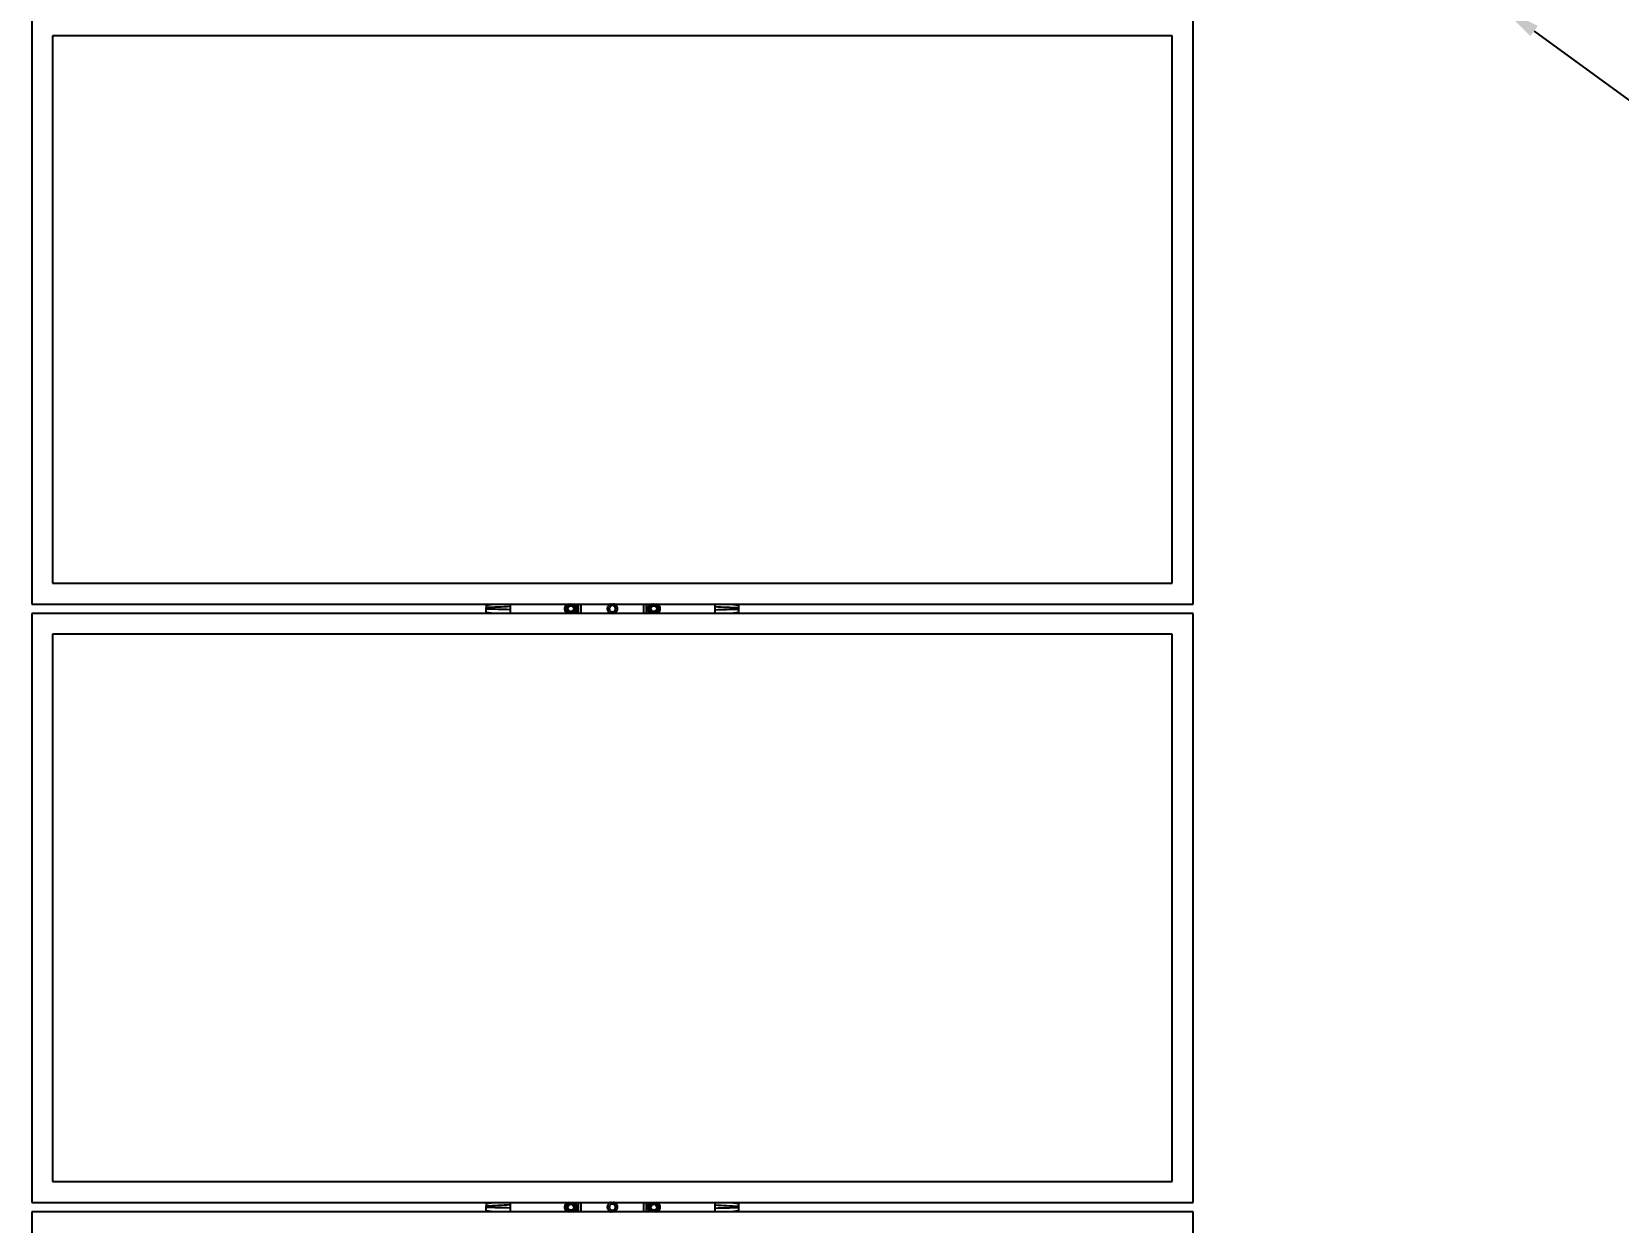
# Model space of a CAD drawing. Header units: inches. Extents: x -1851 to 6314, y -1304 to 4687.
# Drawn here: x 1744.8 to 1867.1, y 1786.7 to 1878.5 of the extents above; entities that cross this region are included whole.
import ezdxf
from ezdxf import colors
from ezdxf.entities.mleader import LeaderData, LeaderLine
from ezdxf.math import Vec2, Vec3

# ---------------------------------------------------------------- set-up
doc = ezdxf.new("R2010")
doc.units = ezdxf.units.IN
doc.header["$MEASUREMENT"] = 0
doc.layers.add('E-ARRY-TABL', color=9, linetype='Continuous')
doc.layers.add('G-ANNO-TEXT', color=1, linetype='Continuous')
doc.styles.add('NEI-A', font='arial.ttf')

# ---------------------------------------------------------------- blocks, each defined once
blk = doc.blocks.new('A$C1ac49d95')
at = {"layer": 'E-ARRY-TABL'}
for p, q in [((0, 1891.75), (0, 1846.34)), ((89.54, 1846.34), (89.54, 1891.75)), ((1.6, 1890.15), (1.6, 1847.95)), ((87.94, 1890.15), (1.6, 1890.15)), ((87.94, 1847.95), (87.94, 1890.15)), ((1.6, 1847.95), (87.94, 1847.95)), ((0, 1846.34), (89.54, 1846.34)), ((35.04, 1846.26), (35.63, 1846.34)), ((41.23, 1846.34), (41.24, 1846.34)), ((41.61, 1846.34), (41.73, 1846.27)), ((41.74, 1846.34), (41.77, 1846.33)), ((47.64, 1846.34), (47.65, 1846.34)), ((53.91, 1846.34), (54.5, 1846.26)), ((0, 1845.61), (0, 1800.2)), ((89.54, 1845.61), (0, 1845.61)), ((35.63, 1845.61), (35.04, 1845.69)), ((41.9, 1845.62), (41.89, 1845.61)), ((47.8, 1845.61), (47.77, 1845.63)), ((47.93, 1845.61), (47.8, 1845.69)), ((48.31, 1845.62), (48.3, 1845.61)), ((54.5, 1845.69), (53.91, 1845.61)), ((89.54, 1800.2), (89.54, 1845.61)), ((87.94, 1844.01), (1.6, 1844.01)), ((1.6, 1844.01), (1.6, 1801.8)), ((87.94, 1801.8), (87.94, 1844.01)), ((1.6, 1801.8), (87.94, 1801.8)), ((0, 1800.2), (89.54, 1800.2)), ((0, 1799.47), (0, 1754.06)), ((89.54, 1799.47), (0, 1799.47)), ((35.04, 1800.12), (35.63, 1800.2)), ((35.63, 1799.47), (35.04, 1799.55)), ((41.23, 1800.19), (41.24, 1800.2)), ((41.61, 1800.2), (41.73, 1800.13)), ((41.74, 1800.2), (41.77, 1800.19)), ((41.9, 1799.48), (41.89, 1799.47)), ((47.64, 1800.19), (47.65, 1800.2)), ((47.8, 1799.47), (47.77, 1799.48)), ((47.93, 1799.47), (47.8, 1799.54)), ((48.31, 1799.47), (48.3, 1799.47)), ((53.91, 1800.2), (54.5, 1800.12)), ((54.5, 1799.55), (53.91, 1799.47)), ((89.54, 1754.06), (89.54, 1799.47))]:
    blk.add_line(p, q, dxfattribs=at)
for centre, radius in [((41.57, 1845.98), 0.241), ((41.57, 1845.98), 0.229), ((47.97, 1845.98), 0.241), ((47.97, 1845.98), 0.229), ((41.57, 1799.83), 0.241), ((41.57, 1799.83), 0.229), ((47.97, 1799.83), 0.241), ((47.97, 1799.83), 0.229)]:
    blk.add_circle(centre, radius, dxfattribs=at)
for centre, radius, start, end in [((41.57, 1845.98), 0.49, 166.7476, 177.9976), ((41.57, 1845.98), 0.49, 177.9976, 189.2476), ((41.57, 1845.98), 0.49, 155.4976, 166.7476), ((41.57, 1845.98), 0.49, 144.2476, 155.4976), ((41.57, 1845.98), 0.407, 115.9892, 244.0108), ((41.57, 1845.98), 0.49, 132.9976, 144.2476), ((41.57, 1845.98), 0.337, 119.8726, 179.8726), ((41.57, 1845.98), 0.337, 179.8726, 239.8726), ((41.57, 1845.98), 0.337, 59.8726, 119.8726), ((41.57, 1845.98), 0.337, 359.8726, 59.8726), ((41.57, 1845.98), 0.337, 299.8726, 359.8726), ((41.57, 1845.98), 0.407, 295.9892, 59.8726), ((41.57, 1845.98), 0.49, 42.9976, 48.3884), ((41.57, 1845.98), 0.49, 31.7476, 42.9976), ((41.57, 1845.98), 0.49, 20.4976, 31.7476), ((41.57, 1845.98), 0.49, 9.2476, 20.4976), ((41.57, 1845.98), 0.49, 346.7476, 357.9976), ((41.57, 1845.98), 0.49, 357.9976, 9.2476), ((47.97, 1845.98), 0.49, 166.3685, 177.6185), ((47.97, 1845.98), 0.49, 177.6185, 188.8685), ((47.97, 1845.98), 0.49, 155.1185, 166.3685), ((47.97, 1845.98), 0.49, 143.8685, 155.1185), ((47.97, 1845.98), 0.407, 115.9892, 239.4935), ((47.97, 1845.98), 0.49, 132.6185, 143.8685), ((47.97, 1845.98), 0.337, 119.4935, 179.4935), ((47.97, 1845.98), 0.337, 179.4935, 239.4935), ((47.97, 1845.98), 0.337, 59.4935, 119.4935), ((47.97, 1845.98), 0.337, 299.4935, 359.4935), ((47.97, 1845.98), 0.407, 295.9892, 64.0108), ((47.97, 1845.98), 0.337, 359.4935, 59.4935), ((47.97, 1845.98), 0.49, 42.6185, 48.3884), ((47.97, 1845.98), 0.49, 31.3685, 42.6185), ((47.97, 1845.98), 0.49, 20.1185, 31.3685), ((47.97, 1845.98), 0.49, 8.8685, 20.1185), ((47.97, 1845.98), 0.49, 346.3685, 357.6185), ((47.97, 1845.98), 0.49, 357.6185, 8.8685), ((41.57, 1845.98), 0.49, 189.2476, 200.4976), ((41.57, 1845.98), 0.49, 200.4976, 211.7476), ((41.57, 1845.98), 0.49, 211.7476, 222.9976), ((41.57, 1845.98), 0.49, 222.9976, 228.3884), ((41.57, 1845.98), 0.337, 239.8726, 299.8726), ((41.57, 1845.98), 0.49, 312.9976, 324.2476), ((41.57, 1845.98), 0.49, 324.2476, 335.4976), ((41.57, 1845.98), 0.49, 335.4976, 346.7476), ((47.97, 1845.98), 0.49, 188.8685, 200.1185), ((47.97, 1845.98), 0.49, 200.1185, 211.3685), ((47.97, 1845.98), 0.49, 211.3685, 222.6185), ((47.97, 1845.98), 0.49, 222.6185, 228.3884), ((47.97, 1845.98), 0.337, 239.4935, 299.4935), ((47.97, 1845.98), 0.49, 312.6185, 323.8685), ((47.97, 1845.98), 0.49, 323.8685, 335.1185), ((47.97, 1845.98), 0.49, 335.1185, 346.3685), ((41.57, 1799.83), 0.49, 166.7476, 177.9976), ((41.57, 1799.83), 0.49, 177.9976, 189.2476), ((41.57, 1799.83), 0.49, 189.2476, 200.4976), ((41.57, 1799.83), 0.49, 155.4976, 166.7476), ((41.57, 1799.83), 0.49, 200.4976, 211.7476), ((41.57, 1799.83), 0.49, 144.2476, 155.4976), ((41.57, 1799.83), 0.49, 211.7476, 222.9976), ((41.57, 1799.83), 0.407, 115.9892, 244.0108), ((41.57, 1799.83), 0.49, 132.9976, 144.2476), ((41.57, 1799.83), 0.49, 222.9976, 228.3884), ((41.57, 1799.83), 0.337, 119.8726, 179.8726), ((41.57, 1799.83), 0.337, 179.8726, 239.8726), ((41.57, 1799.83), 0.337, 59.8726, 119.8726), ((41.57, 1799.83), 0.337, 239.8726, 299.8726), ((41.57, 1799.83), 0.337, 359.8726, 59.8726), ((41.57, 1799.83), 0.337, 299.8726, 359.8726), ((41.57, 1799.83), 0.407, 295.9892, 59.8726), ((41.57, 1799.83), 0.49, 42.9976, 48.3884), ((41.57, 1799.83), 0.49, 312.9976, 324.2476), ((41.57, 1799.83), 0.49, 31.7476, 42.9976), ((41.57, 1799.83), 0.49, 324.2476, 335.4976), ((41.57, 1799.83), 0.49, 20.4976, 31.7476), ((41.57, 1799.83), 0.49, 335.4976, 346.7476), ((41.57, 1799.83), 0.49, 9.2476, 20.4976), ((41.57, 1799.83), 0.49, 346.7476, 357.9976), ((41.57, 1799.83), 0.49, 357.9976, 9.2476), ((47.97, 1799.83), 0.49, 166.3685, 177.6185), ((47.97, 1799.83), 0.49, 177.6185, 188.8685), ((47.97, 1799.83), 0.49, 188.8685, 200.1185), ((47.97, 1799.83), 0.49, 155.1185, 166.3685), ((47.97, 1799.83), 0.49, 200.1185, 211.3685), ((47.97, 1799.83), 0.49, 143.8685, 155.1185), ((47.97, 1799.83), 0.49, 211.3685, 222.6185), ((47.97, 1799.83), 0.407, 115.9892, 239.4935), ((47.97, 1799.83), 0.49, 132.6185, 143.8685), ((47.97, 1799.83), 0.49, 222.6185, 228.3884), ((47.97, 1799.83), 0.337, 119.4935, 179.4935), ((47.97, 1799.83), 0.337, 179.4935, 239.4935), ((47.97, 1799.83), 0.337, 239.4935, 299.4935), ((47.97, 1799.83), 0.337, 59.4935, 119.4935), ((47.97, 1799.83), 0.337, 299.4935, 359.4935), ((47.97, 1799.83), 0.407, 295.9892, 64.0108), ((47.97, 1799.83), 0.337, 359.4935, 59.4935), ((47.97, 1799.83), 0.49, 42.6185, 48.3884), ((47.97, 1799.83), 0.49, 312.6185, 323.8685), ((47.97, 1799.83), 0.49, 31.3685, 42.6185), ((47.97, 1799.83), 0.49, 323.8685, 335.1185), ((47.97, 1799.83), 0.49, 20.1185, 31.3685), ((47.97, 1799.83), 0.49, 335.1185, 346.3685), ((47.97, 1799.83), 0.49, 8.8685, 20.1185), ((47.97, 1799.83), 0.49, 346.3685, 357.6185), ((47.97, 1799.83), 0.49, 357.6185, 8.8685)]:
    blk.add_arc(centre, radius, start, end, dxfattribs=at)
for points, knots in [([(35.04, 1846.34), (35.04, 1846.33), (35.04, 1846.29), (35.04, 1846.28), (35.04, 1846.26)], [0, 0, 0, 0, 0.203252, 1, 1, 1, 1]), ([(35.04, 1846.26), (35.04, 1846.25), (35.04, 1846.22), (35.04, 1846.19), (35.04, 1846.16), (35.04, 1846.12), (35.04, 1846.08), (35.04, 1846.06), (35.04, 1846.06)], [0, 0, 0, 0, 0.336782, 0.635414, 0.762435, 0.874639, 0.986818, 1, 1, 1, 1]), ([(36.88, 1846.15), (36.57, 1846.13), (35.96, 1846.09), (35.35, 1846.07), (35.04, 1846.06)], [0, 0, 0, 0, 0.50005, 1, 1, 1, 1]), ([(35.04, 1845.95), (35.04, 1845.95), (35.04, 1845.96), (35.04, 1845.96), (35.04, 1845.97), (35.04, 1845.97), (35.04, 1845.97), (35.04, 1845.97), (35.04, 1845.98), (35.04, 1845.99), (35.04, 1845.99), (35.04, 1846.01), (35.04, 1846.03), (35.04, 1846.05), (35.04, 1846.06)], [0, 0, 0, 0, 0.088793, 0.125267, 0.198197, 0.211435, 0.224673, 0.237912, 0.290865, 0.355531, 0.420207, 0.526263, 0.726626, 1, 1, 1, 1]), ([(36.88, 1845.9), (36.57, 1845.91), (35.96, 1845.93), (35.35, 1845.94), (35.04, 1845.95)], [0, 0, 0, 0, 0.500037, 1, 1, 1, 1]), ([(35.04, 1845.69), (35.04, 1845.7), (35.04, 1845.73), (35.04, 1845.75), (35.04, 1845.8), (35.04, 1845.84), (35.04, 1845.89), (35.04, 1845.93), (35.04, 1845.95)], [0, 0, 0, 0, 0.104408, 0.610093, 0.713229, 0.816381, 0.906958, 1, 1, 1, 1]), ([(36.88, 1846.34), (36.88, 1846.33), (36.88, 1846.3), (36.88, 1846.24), (36.88, 1846.18), (36.88, 1846.15)], [0, 0, 0, 0, 0.284877, 0.644723, 1, 1, 1, 1]), ([(36.88, 1846.15), (36.88, 1846.11), (36.88, 1846.07), (36.88, 1846.01), (36.88, 1845.99), (36.88, 1845.96), (36.88, 1845.95), (36.88, 1845.94), (36.88, 1845.92), (36.88, 1845.91), (36.88, 1845.9)], [0, 0, 0, 0, 0.473901, 0.566584, 0.646097, 0.76529, 0.812852, 0.824689, 0.893505, 1, 1, 1, 1]), ([(41.23, 1846.17), (41.26, 1846.19), (41.31, 1846.22), (41.37, 1846.25), (41.4, 1846.27)], [0, 0, 0, 0, 0.495458, 1, 1, 1, 1]), ([(41.23, 1845.98), (41.23, 1845.98), (41.23, 1846.05), (41.23, 1846.11), (41.23, 1846.17)], [0, 0, 0, 0, 0.07022, 1, 1, 1, 1]), ([(41.23, 1845.78), (41.23, 1845.81), (41.23, 1845.88), (41.23, 1845.94), (41.23, 1845.98)], [0, 0, 0, 0, 0.495458, 1, 1, 1, 1]), ([(41.4, 1846.27), (41.4, 1846.27), (41.45, 1846.3), (41.49, 1846.32), (41.53, 1846.34)], [0, 0, 0, 0, 0.092197, 1, 1, 1, 1]), ([(41.73, 1846.27), (41.75, 1846.26), (41.81, 1846.23), (41.86, 1846.2), (41.9, 1846.17)], [0, 0, 0, 0, 0.243166, 1, 1, 1, 1]), ([(41.9, 1846.17), (41.9, 1846.14), (41.9, 1846.08), (41.9, 1846.01), (41.9, 1845.98)], [0, 0, 0, 0, 0.495458, 1, 1, 1, 1]), ([(41.9, 1845.98), (41.9, 1845.97), (41.9, 1845.91), (41.9, 1845.84), (41.9, 1845.78)], [0, 0, 0, 0, 0.07022, 1, 1, 1, 1]), ([(42.13, 1846.34), (42.13, 1846.31), (42.14, 1846.07), (42.13, 1845.83), (42.13, 1845.61)], [0, 0, 0, 0, 0.11696, 1, 1, 1, 1]), ([(42.36, 1845.61), (42.36, 1845.83), (42.36, 1846.07), (42.36, 1846.32), (42.36, 1846.34)], [0, 0, 0, 0, 0.884967, 1, 1, 1, 1]), ([(44.7, 1846.34), (44.68, 1846.34), (44.62, 1846.33), (44.52, 1846.28), (44.43, 1846.19), (44.38, 1846.07), (44.37, 1845.94), (44.41, 1845.81), (44.48, 1845.71), (44.58, 1845.63), (44.66, 1845.62), (44.69, 1845.61)], [0, 0, 0, 0, 0.055467, 0.17874, 0.301068, 0.422075, 0.541486, 0.660551, 0.781494, 0.905316, 1, 1, 1, 1]), ([(45, 1846.03), (45, 1846), (45.01, 1845.96), (44.99, 1845.89), (44.96, 1845.82), (44.9, 1845.77), (44.82, 1845.74), (44.74, 1845.74), (44.66, 1845.76), (44.6, 1845.81), (44.55, 1845.87), (44.53, 1845.95), (44.53, 1846.03), (44.56, 1846.08), (44.58, 1846.13), (44.62, 1846.17), (44.69, 1846.21), (44.77, 1846.22), (44.85, 1846.21), (44.92, 1846.17), (44.98, 1846.11), (44.99, 1846.05), (45, 1846.03)], [0, 0, 0, 0, 0.053183, 0.090052, 0.143931, 0.197508, 0.250694, 0.303997, 0.357752, 0.411589, 0.465007, 0.518158, 0.571608, 0.625348, 0.625461, 0.67919, 0.732472, 0.785669, 0.839276, 0.893156, 0.946741, 1, 1, 1, 1]), ([(45.16, 1845.93), (45.16, 1845.98), (45.17, 1846.06), (45.11, 1846.18), (45.02, 1846.28), (44.93, 1846.33), (44.86, 1846.34), (44.84, 1846.34)], [0, 0, 0, 0, 0.218328, 0.438188, 0.662256, 0.891223, 1, 1, 1, 1]), ([(44.86, 1845.61), (44.9, 1845.62), (44.98, 1845.65), (45.08, 1845.73), (45.14, 1845.83), (45.16, 1845.91), (45.16, 1845.93)], [0, 0, 0, 0, 0.263745, 0.540159, 0.814037, 1, 1, 1, 1]), ([(47.18, 1846.34), (47.18, 1846.12), (47.18, 1845.88), (47.18, 1845.64), (47.18, 1845.61)], [0, 0, 0, 0, 0.898277, 1, 1, 1, 1]), ([(47.41, 1845.61), (47.41, 1845.64), (47.4, 1845.88), (47.41, 1846.12), (47.41, 1846.34)], [0, 0, 0, 0, 0.103768, 1, 1, 1, 1]), ([(47.64, 1846.17), (47.67, 1846.19), (47.72, 1846.22), (47.78, 1846.25), (47.81, 1846.27)], [0, 0, 0, 0, 0.495458, 1, 1, 1, 1]), ([(47.64, 1845.98), (47.64, 1845.98), (47.64, 1846.05), (47.64, 1846.11), (47.64, 1846.17)], [0, 0, 0, 0, 0.07022, 1, 1, 1, 1]), ([(47.64, 1845.79), (47.64, 1845.82), (47.64, 1845.88), (47.64, 1845.95), (47.64, 1845.98)], [0, 0, 0, 0, 0.495458, 1, 1, 1, 1]), ([(47.81, 1846.27), (47.81, 1846.27), (47.86, 1846.3), (47.9, 1846.32), (47.94, 1846.34)], [0, 0, 0, 0, 0.092517, 1, 1, 1, 1]), ([(48.02, 1846.34), (48.05, 1846.33), (48.09, 1846.3), (48.13, 1846.28), (48.15, 1846.27)], [0, 0, 0, 0, 0.682346, 1, 1, 1, 1]), ([(48.15, 1846.27), (48.19, 1846.24), (48.25, 1846.21), (48.3, 1846.18), (48.31, 1846.17)], [0, 0, 0, 0, 0.774619, 1, 1, 1, 1]), ([(48.31, 1846.17), (48.31, 1846.14), (48.31, 1846.07), (48.31, 1846.01), (48.31, 1845.97)], [0, 0, 0, 0, 0.495458, 1, 1, 1, 1]), ([(48.31, 1845.97), (48.31, 1845.97), (48.31, 1845.9), (48.31, 1845.84), (48.31, 1845.78)], [0, 0, 0, 0, 0.07022, 1, 1, 1, 1]), ([(52.66, 1846.34), (52.66, 1846.34), (52.66, 1846.32), (52.66, 1846.25), (52.66, 1846.19), (52.66, 1846.15)], [0, 0, 0, 0, 0.141531, 0.567145, 1, 1, 1, 1]), ([(52.66, 1846.15), (52.66, 1846.11), (52.66, 1846.07), (52.66, 1846.01), (52.66, 1845.99), (52.66, 1845.96), (52.66, 1845.95), (52.66, 1845.94), (52.66, 1845.92), (52.66, 1845.91), (52.66, 1845.9)], [0, 0, 0, 0, 0.473901, 0.566584, 0.646097, 0.76529, 0.812852, 0.824689, 0.893505, 1, 1, 1, 1]), ([(52.66, 1846.15), (52.97, 1846.13), (53.58, 1846.09), (54.19, 1846.07), (54.5, 1846.06)], [0, 0, 0, 0, 0.50005, 1, 1, 1, 1]), ([(52.66, 1845.9), (52.97, 1845.91), (53.58, 1845.93), (54.19, 1845.94), (54.5, 1845.95)], [0, 0, 0, 0, 0.500037, 1, 1, 1, 1]), ([(54.5, 1846.26), (54.5, 1846.28), (54.5, 1846.29), (54.5, 1846.34), (54.5, 1846.34)], [0, 0, 0, 0, 0.829246, 1, 1, 1, 1]), ([(54.5, 1846.26), (54.5, 1846.25), (54.5, 1846.22), (54.5, 1846.19), (54.5, 1846.16), (54.5, 1846.11), (54.5, 1846.07), (54.5, 1846.06)], [0, 0, 0, 0, 0.332265, 0.657492, 0.788305, 0.900705, 1, 1, 1, 1]), ([(54.5, 1846.06), (54.5, 1846.04), (54.5, 1846.02), (54.5, 1846), (54.5, 1846), (54.5, 1845.99), (54.5, 1845.98), (54.5, 1845.97), (54.5, 1845.97), (54.5, 1845.97), (54.5, 1845.97), (54.5, 1845.96), (54.5, 1845.95), (54.5, 1845.95), (54.5, 1845.95)], [0, 0, 0, 0, 0.37846, 0.52506, 0.56152, 0.597982, 0.743876, 0.762193, 0.780423, 0.789537, 0.825997, 0.862457, 0.935402, 1, 1, 1, 1]), ([(54.5, 1845.95), (54.5, 1845.93), (54.5, 1845.89), (54.5, 1845.84), (54.5, 1845.79), (54.5, 1845.77), (54.5, 1845.73), (54.5, 1845.71), (54.5, 1845.69)], [0, 0, 0, 0, 0.090987, 0.194222, 0.297481, 0.412852, 0.694274, 1, 1, 1, 1]), ([(35.04, 1845.69), (35.04, 1845.68), (35.04, 1845.66), (35.04, 1845.62), (35.04, 1845.61)], [0, 0, 0, 0, 0.829246, 1, 1, 1, 1]), ([(36.88, 1845.9), (36.88, 1845.87), (36.88, 1845.81), (36.88, 1845.72), (36.88, 1845.65), (36.88, 1845.62), (36.88, 1845.61)], [0, 0, 0, 0, 0.237682, 0.511298, 0.79146, 1, 1, 1, 1]), ([(41.4, 1845.69), (41.35, 1845.71), (41.3, 1845.74), (41.24, 1845.78), (41.23, 1845.78)], [0, 0, 0, 0, 0.774619, 1, 1, 1, 1]), ([(41.52, 1845.61), (41.5, 1845.63), (41.45, 1845.65), (41.41, 1845.68), (41.4, 1845.69)], [0, 0, 0, 0, 0.681174, 1, 1, 1, 1]), ([(41.73, 1845.68), (41.73, 1845.68), (41.69, 1845.66), (41.64, 1845.63), (41.6, 1845.61)], [0, 0, 0, 0, 0.092197, 1, 1, 1, 1]), ([(41.9, 1845.78), (41.87, 1845.77), (41.82, 1845.73), (41.76, 1845.7), (41.73, 1845.68)], [0, 0, 0, 0, 0.495458, 1, 1, 1, 1]), ([(47.8, 1845.69), (47.79, 1845.69), (47.73, 1845.73), (47.68, 1845.76), (47.64, 1845.79)], [0, 0, 0, 0, 0.243166, 1, 1, 1, 1]), ([(48.14, 1845.68), (48.14, 1845.68), (48.09, 1845.66), (48.05, 1845.63), (48.01, 1845.61)], [0, 0, 0, 0, 0.092517, 1, 1, 1, 1]), ([(48.31, 1845.78), (48.28, 1845.76), (48.23, 1845.73), (48.17, 1845.7), (48.14, 1845.68)], [0, 0, 0, 0, 0.495458, 1, 1, 1, 1]), ([(52.66, 1845.9), (52.66, 1845.87), (52.66, 1845.79), (52.66, 1845.7), (52.66, 1845.64), (52.66, 1845.62), (52.66, 1845.61)], [0, 0, 0, 0, 0.272879, 0.587619, 0.897094, 1, 1, 1, 1]), ([(54.5, 1845.61), (54.5, 1845.62), (54.5, 1845.66), (54.5, 1845.68), (54.5, 1845.69)], [0, 0, 0, 0, 0.203252, 1, 1, 1, 1]), ([(35.04, 1800.2), (35.04, 1800.19), (35.04, 1800.15), (35.04, 1800.13), (35.04, 1800.12)], [0, 0, 0, 0, 0.203252, 1, 1, 1, 1]), ([(35.04, 1800.12), (35.04, 1800.11), (35.04, 1800.08), (35.04, 1800.05), (35.04, 1800.02), (35.04, 1799.98), (35.04, 1799.94), (35.04, 1799.91), (35.04, 1799.91)], [0, 0, 0, 0, 0.336782, 0.635414, 0.762435, 0.874639, 0.986818, 1, 1, 1, 1]), ([(36.88, 1800.01), (36.57, 1799.99), (35.96, 1799.95), (35.35, 1799.92), (35.04, 1799.91)], [0, 0, 0, 0, 0.50005, 1, 1, 1, 1]), ([(35.04, 1799.8), (35.04, 1799.81), (35.04, 1799.81), (35.04, 1799.82), (35.04, 1799.82), (35.04, 1799.83), (35.04, 1799.83), (35.04, 1799.83), (35.04, 1799.84), (35.04, 1799.84), (35.04, 1799.85), (35.04, 1799.87), (35.04, 1799.89), (35.04, 1799.9), (35.04, 1799.91)], [0, 0, 0, 0, 0.088793, 0.125267, 0.198197, 0.211435, 0.224673, 0.237912, 0.290865, 0.355531, 0.420207, 0.526263, 0.726626, 1, 1, 1, 1]), ([(36.88, 1799.76), (36.57, 1799.77), (35.96, 1799.79), (35.35, 1799.8), (35.04, 1799.8)], [0, 0, 0, 0, 0.500037, 1, 1, 1, 1]), ([(35.04, 1799.55), (35.04, 1799.55), (35.04, 1799.58), (35.04, 1799.61), (35.04, 1799.65), (35.04, 1799.7), (35.04, 1799.75), (35.04, 1799.78), (35.04, 1799.8)], [0, 0, 0, 0, 0.104408, 0.610093, 0.713229, 0.816381, 0.906958, 1, 1, 1, 1]), ([(35.04, 1799.55), (35.04, 1799.53), (35.04, 1799.52), (35.04, 1799.47), (35.04, 1799.47)], [0, 0, 0, 0, 0.829246, 1, 1, 1, 1]), ([(36.88, 1800.2), (36.88, 1800.19), (36.88, 1800.16), (36.88, 1800.09), (36.88, 1800.04), (36.88, 1800.01)], [0, 0, 0, 0, 0.284877, 0.644723, 1, 1, 1, 1]), ([(36.88, 1800.01), (36.88, 1799.97), (36.88, 1799.92), (36.88, 1799.87), (36.88, 1799.84), (36.88, 1799.82), (36.88, 1799.81), (36.88, 1799.8), (36.88, 1799.78), (36.88, 1799.76), (36.88, 1799.76)], [0, 0, 0, 0, 0.473901, 0.566584, 0.646097, 0.76529, 0.812852, 0.824689, 0.893505, 1, 1, 1, 1]), ([(36.88, 1799.76), (36.88, 1799.73), (36.88, 1799.67), (36.88, 1799.58), (36.88, 1799.51), (36.88, 1799.48), (36.88, 1799.47)], [0, 0, 0, 0, 0.237682, 0.511298, 0.79146, 1, 1, 1, 1]), ([(41.23, 1800.03), (41.26, 1800.05), (41.31, 1800.08), (41.37, 1800.11), (41.4, 1800.13)], [0, 0, 0, 0, 0.495458, 1, 1, 1, 1]), ([(41.23, 1799.83), (41.23, 1799.84), (41.23, 1799.9), (41.23, 1799.97), (41.23, 1800.03)], [0, 0, 0, 0, 0.07022, 1, 1, 1, 1]), ([(41.23, 1799.64), (41.23, 1799.67), (41.23, 1799.74), (41.23, 1799.8), (41.23, 1799.83)], [0, 0, 0, 0, 0.495458, 1, 1, 1, 1]), ([(41.4, 1799.54), (41.35, 1799.57), (41.3, 1799.6), (41.24, 1799.63), (41.23, 1799.64)], [0, 0, 0, 0, 0.774619, 1, 1, 1, 1]), ([(41.4, 1800.13), (41.4, 1800.13), (41.45, 1800.15), (41.49, 1800.18), (41.53, 1800.2)], [0, 0, 0, 0, 0.092197, 1, 1, 1, 1]), ([(41.52, 1799.47), (41.5, 1799.48), (41.45, 1799.51), (41.41, 1799.53), (41.4, 1799.54)], [0, 0, 0, 0, 0.681174, 1, 1, 1, 1]), ([(41.73, 1799.54), (41.73, 1799.54), (41.69, 1799.51), (41.64, 1799.49), (41.6, 1799.47)], [0, 0, 0, 0, 0.092197, 1, 1, 1, 1]), ([(41.73, 1800.13), (41.75, 1800.12), (41.81, 1800.08), (41.86, 1800.05), (41.9, 1800.03)], [0, 0, 0, 0, 0.243166, 1, 1, 1, 1]), ([(41.9, 1799.64), (41.87, 1799.62), (41.82, 1799.59), (41.76, 1799.56), (41.73, 1799.54)], [0, 0, 0, 0, 0.495458, 1, 1, 1, 1]), ([(41.9, 1800.03), (41.9, 1800), (41.9, 1799.93), (41.9, 1799.87), (41.9, 1799.83)], [0, 0, 0, 0, 0.495458, 1, 1, 1, 1]), ([(41.9, 1799.83), (41.9, 1799.83), (41.9, 1799.76), (41.9, 1799.7), (41.9, 1799.64)], [0, 0, 0, 0, 0.07022, 1, 1, 1, 1]), ([(42.13, 1800.2), (42.13, 1800.17), (42.14, 1799.93), (42.13, 1799.68), (42.13, 1799.47)], [0, 0, 0, 0, 0.11696, 1, 1, 1, 1]), ([(42.36, 1799.47), (42.36, 1799.68), (42.36, 1799.93), (42.36, 1800.17), (42.36, 1800.2)], [0, 0, 0, 0, 0.884967, 1, 1, 1, 1]), ([(44.7, 1800.2), (44.68, 1800.2), (44.62, 1800.19), (44.52, 1800.14), (44.43, 1800.04), (44.38, 1799.92), (44.37, 1799.79), (44.41, 1799.67), (44.48, 1799.56), (44.58, 1799.49), (44.66, 1799.47), (44.69, 1799.47)], [0, 0, 0, 0, 0.055467, 0.17874, 0.301068, 0.422075, 0.541486, 0.660551, 0.781494, 0.905316, 1, 1, 1, 1]), ([(45, 1799.89), (45, 1799.86), (45.01, 1799.81), (44.99, 1799.74), (44.96, 1799.68), (44.9, 1799.63), (44.82, 1799.6), (44.74, 1799.59), (44.66, 1799.62), (44.6, 1799.66), (44.55, 1799.73), (44.53, 1799.81), (44.53, 1799.89), (44.56, 1799.94), (44.58, 1799.98), (44.62, 1800.02), (44.69, 1800.06), (44.77, 1800.08), (44.85, 1800.06), (44.92, 1800.02), (44.98, 1799.96), (44.99, 1799.91), (45, 1799.89)], [0, 0, 0, 0, 0.053183, 0.090052, 0.143931, 0.197508, 0.250694, 0.303997, 0.357752, 0.411589, 0.465007, 0.518158, 0.571608, 0.625348, 0.625461, 0.67919, 0.732472, 0.785669, 0.839276, 0.893156, 0.946741, 1, 1, 1, 1]), ([(45.16, 1799.79), (45.16, 1799.83), (45.17, 1799.92), (45.11, 1800.04), (45.02, 1800.13), (44.93, 1800.19), (44.86, 1800.2), (44.84, 1800.2)], [0, 0, 0, 0, 0.218328, 0.438188, 0.662256, 0.891223, 1, 1, 1, 1]), ([(44.86, 1799.47), (44.9, 1799.48), (44.98, 1799.51), (45.08, 1799.59), (45.14, 1799.69), (45.16, 1799.76), (45.16, 1799.79)], [0, 0, 0, 0, 0.263745, 0.540159, 0.814037, 1, 1, 1, 1]), ([(47.18, 1800.2), (47.18, 1799.98), (47.18, 1799.74), (47.18, 1799.49), (47.18, 1799.47)], [0, 0, 0, 0, 0.898277, 1, 1, 1, 1]), ([(47.41, 1799.47), (47.41, 1799.49), (47.4, 1799.74), (47.41, 1799.98), (47.41, 1800.2)], [0, 0, 0, 0, 0.103768, 1, 1, 1, 1]), ([(47.64, 1800.03), (47.67, 1800.05), (47.72, 1800.08), (47.78, 1800.11), (47.81, 1800.13)], [0, 0, 0, 0, 0.495458, 1, 1, 1, 1]), ([(47.64, 1799.84), (47.64, 1799.84), (47.64, 1799.91), (47.64, 1799.97), (47.64, 1800.03)], [0, 0, 0, 0, 0.07022, 1, 1, 1, 1]), ([(47.64, 1799.64), (47.64, 1799.67), (47.64, 1799.74), (47.64, 1799.8), (47.64, 1799.84)], [0, 0, 0, 0, 0.495458, 1, 1, 1, 1]), ([(47.8, 1799.54), (47.79, 1799.55), (47.73, 1799.58), (47.68, 1799.62), (47.64, 1799.64)], [0, 0, 0, 0, 0.243166, 1, 1, 1, 1]), ([(47.81, 1800.13), (47.81, 1800.13), (47.86, 1800.15), (47.9, 1800.18), (47.94, 1800.2)], [0, 0, 0, 0, 0.092517, 1, 1, 1, 1]), ([(48.14, 1799.54), (48.14, 1799.54), (48.09, 1799.51), (48.05, 1799.49), (48.01, 1799.47)], [0, 0, 0, 0, 0.092517, 1, 1, 1, 1]), ([(48.02, 1800.2), (48.05, 1800.18), (48.09, 1800.16), (48.13, 1800.13), (48.15, 1800.12)], [0, 0, 0, 0, 0.682346, 1, 1, 1, 1]), ([(48.31, 1799.64), (48.28, 1799.62), (48.23, 1799.59), (48.17, 1799.56), (48.14, 1799.54)], [0, 0, 0, 0, 0.495458, 1, 1, 1, 1]), ([(48.15, 1800.12), (48.19, 1800.1), (48.25, 1800.06), (48.3, 1800.03), (48.31, 1800.03)], [0, 0, 0, 0, 0.774619, 1, 1, 1, 1]), ([(48.31, 1800.03), (48.31, 1799.99), (48.31, 1799.93), (48.31, 1799.86), (48.31, 1799.83)], [0, 0, 0, 0, 0.495458, 1, 1, 1, 1]), ([(48.31, 1799.83), (48.31, 1799.83), (48.31, 1799.76), (48.31, 1799.7), (48.31, 1799.64)], [0, 0, 0, 0, 0.07022, 1, 1, 1, 1]), ([(52.66, 1800.2), (52.66, 1800.2), (52.66, 1800.17), (52.66, 1800.11), (52.66, 1800.04), (52.66, 1800.01)], [0, 0, 0, 0, 0.141531, 0.567145, 1, 1, 1, 1]), ([(52.66, 1800.01), (52.66, 1799.97), (52.66, 1799.92), (52.66, 1799.87), (52.66, 1799.84), (52.66, 1799.82), (52.66, 1799.81), (52.66, 1799.8), (52.66, 1799.78), (52.66, 1799.76), (52.66, 1799.76)], [0, 0, 0, 0, 0.473901, 0.566584, 0.646097, 0.76529, 0.812852, 0.824689, 0.893505, 1, 1, 1, 1]), ([(52.66, 1800.01), (52.97, 1799.99), (53.58, 1799.95), (54.19, 1799.92), (54.5, 1799.91)], [0, 0, 0, 0, 0.50005, 1, 1, 1, 1]), ([(52.66, 1799.76), (52.97, 1799.77), (53.58, 1799.79), (54.19, 1799.8), (54.5, 1799.8)], [0, 0, 0, 0, 0.500037, 1, 1, 1, 1]), ([(52.66, 1799.76), (52.66, 1799.72), (52.66, 1799.65), (52.66, 1799.56), (52.66, 1799.49), (52.66, 1799.47), (52.66, 1799.47)], [0, 0, 0, 0, 0.272879, 0.587619, 0.897094, 1, 1, 1, 1]), ([(54.5, 1800.12), (54.5, 1800.13), (54.5, 1800.15), (54.5, 1800.19), (54.5, 1800.2)], [0, 0, 0, 0, 0.829246, 1, 1, 1, 1]), ([(54.5, 1800.12), (54.5, 1800.11), (54.5, 1800.08), (54.5, 1800.05), (54.5, 1800.01), (54.5, 1799.97), (54.5, 1799.93), (54.5, 1799.91)], [0, 0, 0, 0, 0.332265, 0.657492, 0.788305, 0.900705, 1, 1, 1, 1]), ([(54.5, 1799.91), (54.5, 1799.9), (54.5, 1799.88), (54.5, 1799.86), (54.5, 1799.85), (54.5, 1799.84), (54.5, 1799.84), (54.5, 1799.83), (54.5, 1799.83), (54.5, 1799.83), (54.5, 1799.82), (54.5, 1799.82), (54.5, 1799.81), (54.5, 1799.81), (54.5, 1799.8)], [0, 0, 0, 0, 0.37846, 0.52506, 0.56152, 0.597982, 0.743876, 0.762193, 0.780423, 0.789537, 0.825997, 0.862457, 0.935402, 1, 1, 1, 1]), ([(54.5, 1799.8), (54.5, 1799.79), (54.5, 1799.75), (54.5, 1799.69), (54.5, 1799.65), (54.5, 1799.62), (54.5, 1799.59), (54.5, 1799.56), (54.5, 1799.55)], [0, 0, 0, 0, 0.090987, 0.194222, 0.297481, 0.412852, 0.694274, 1, 1, 1, 1]), ([(54.5, 1799.47), (54.5, 1799.48), (54.5, 1799.52), (54.5, 1799.53), (54.5, 1799.55)], [0, 0, 0, 0, 0.203252, 1, 1, 1, 1])]:
    blk.add_open_spline(points, degree=3, knots=knots, dxfattribs=at)

msp = doc.modelspace()

# ---------------------------------------------------------------- block references
msp.add_blockref('A$C1ac49d95', (1744.81051, -11.95114))

# ---------------------------------------------------------------- leaders
at = {"layer": 'G-ANNO-TEXT'}
ml = msp.add_multileader_mtext('Standard', dxfattribs=at)
ml.set_content('\\pxql,t3.00005;(TYP.) BELL END &  FOAM SEALS', color=256, style='NEI-A')
ml.set_leader_properties()
ml.build(insert=Vec2(0, 0))
ml.multileader.update_dxf_attribs({"dogleg_length": 3.07146, "arrow_head_size": 3})
ctx = ml.context
ctx.base_point, ctx.char_height, ctx.arrow_head_size, ctx.landing_gap_size, ctx.plane_origin = Vec3(1877.04522, 1867.26711), 2, 3, 1.53573, Vec3(2779.15642, 1360.02515)
notes = []
notes.append((ctx, [(0, (1, 1, 0), (1876.14554, 1867.26711), (1, 0), 0.89968, [(1, [(1858.22536, 1880.333)], 0, [])])]))
ctx.mtext.insert, ctx.mtext.width, ctx.mtext.flow_direction = Vec3(1878.58095, 1868.5611), 44.2792087, 5
ctx.mtext.has_bg_fill, ctx.mtext.bg_color, ctx.mtext.bg_scale_factor, ctx.mtext.bg_transparency, ctx.mtext.use_window_bg_color = 1, -1073741824, 1.5, 0, 1
for ctx, leaders in notes:
    for number, flags, end, landing, length, lines in leaders:
        leader = LeaderData()
        leader.index, (leader.has_last_leader_line, leader.has_dogleg_vector, leader.attachment_direction) = number, flags
        leader.last_leader_point, leader.dogleg_vector, leader.dogleg_length = Vec3(end), Vec3(landing), length
        for number, points, colour, breaks in lines:
            line = LeaderLine()
            line.index, line.vertices, line.color, line.breaks = number, Vec3.list(points), colors.encode_raw_color(colour), breaks
            leader.lines.append(line)
        ctx.leaders.append(leader)

doc.saveas('drawing.dxf')
